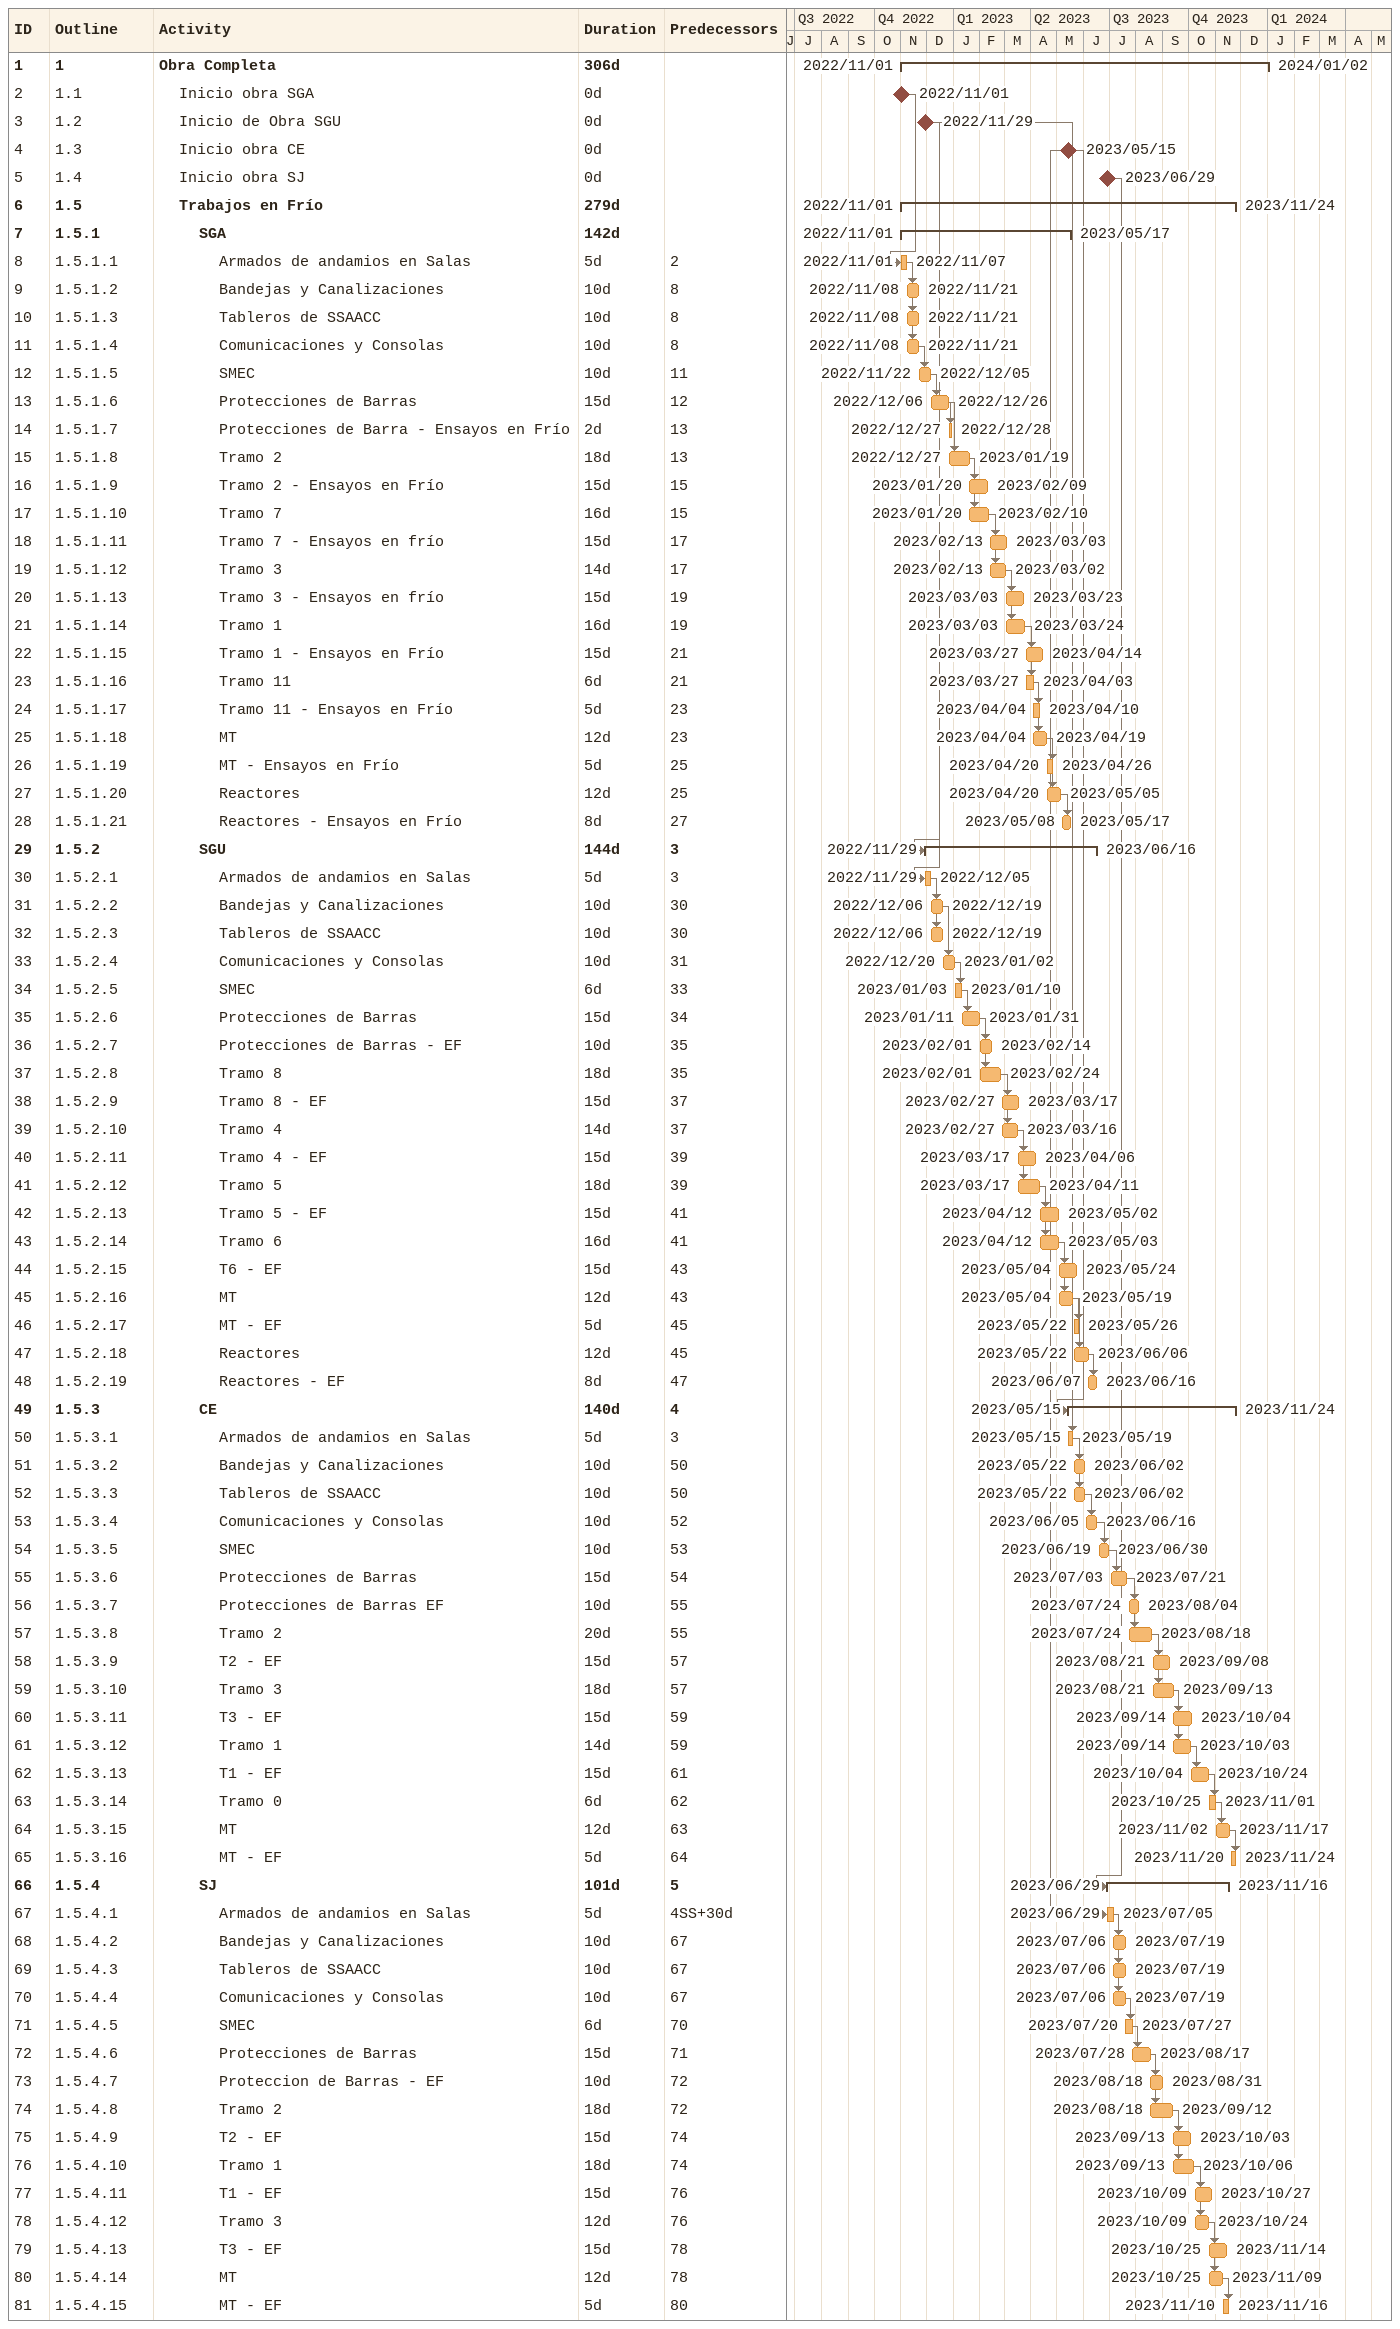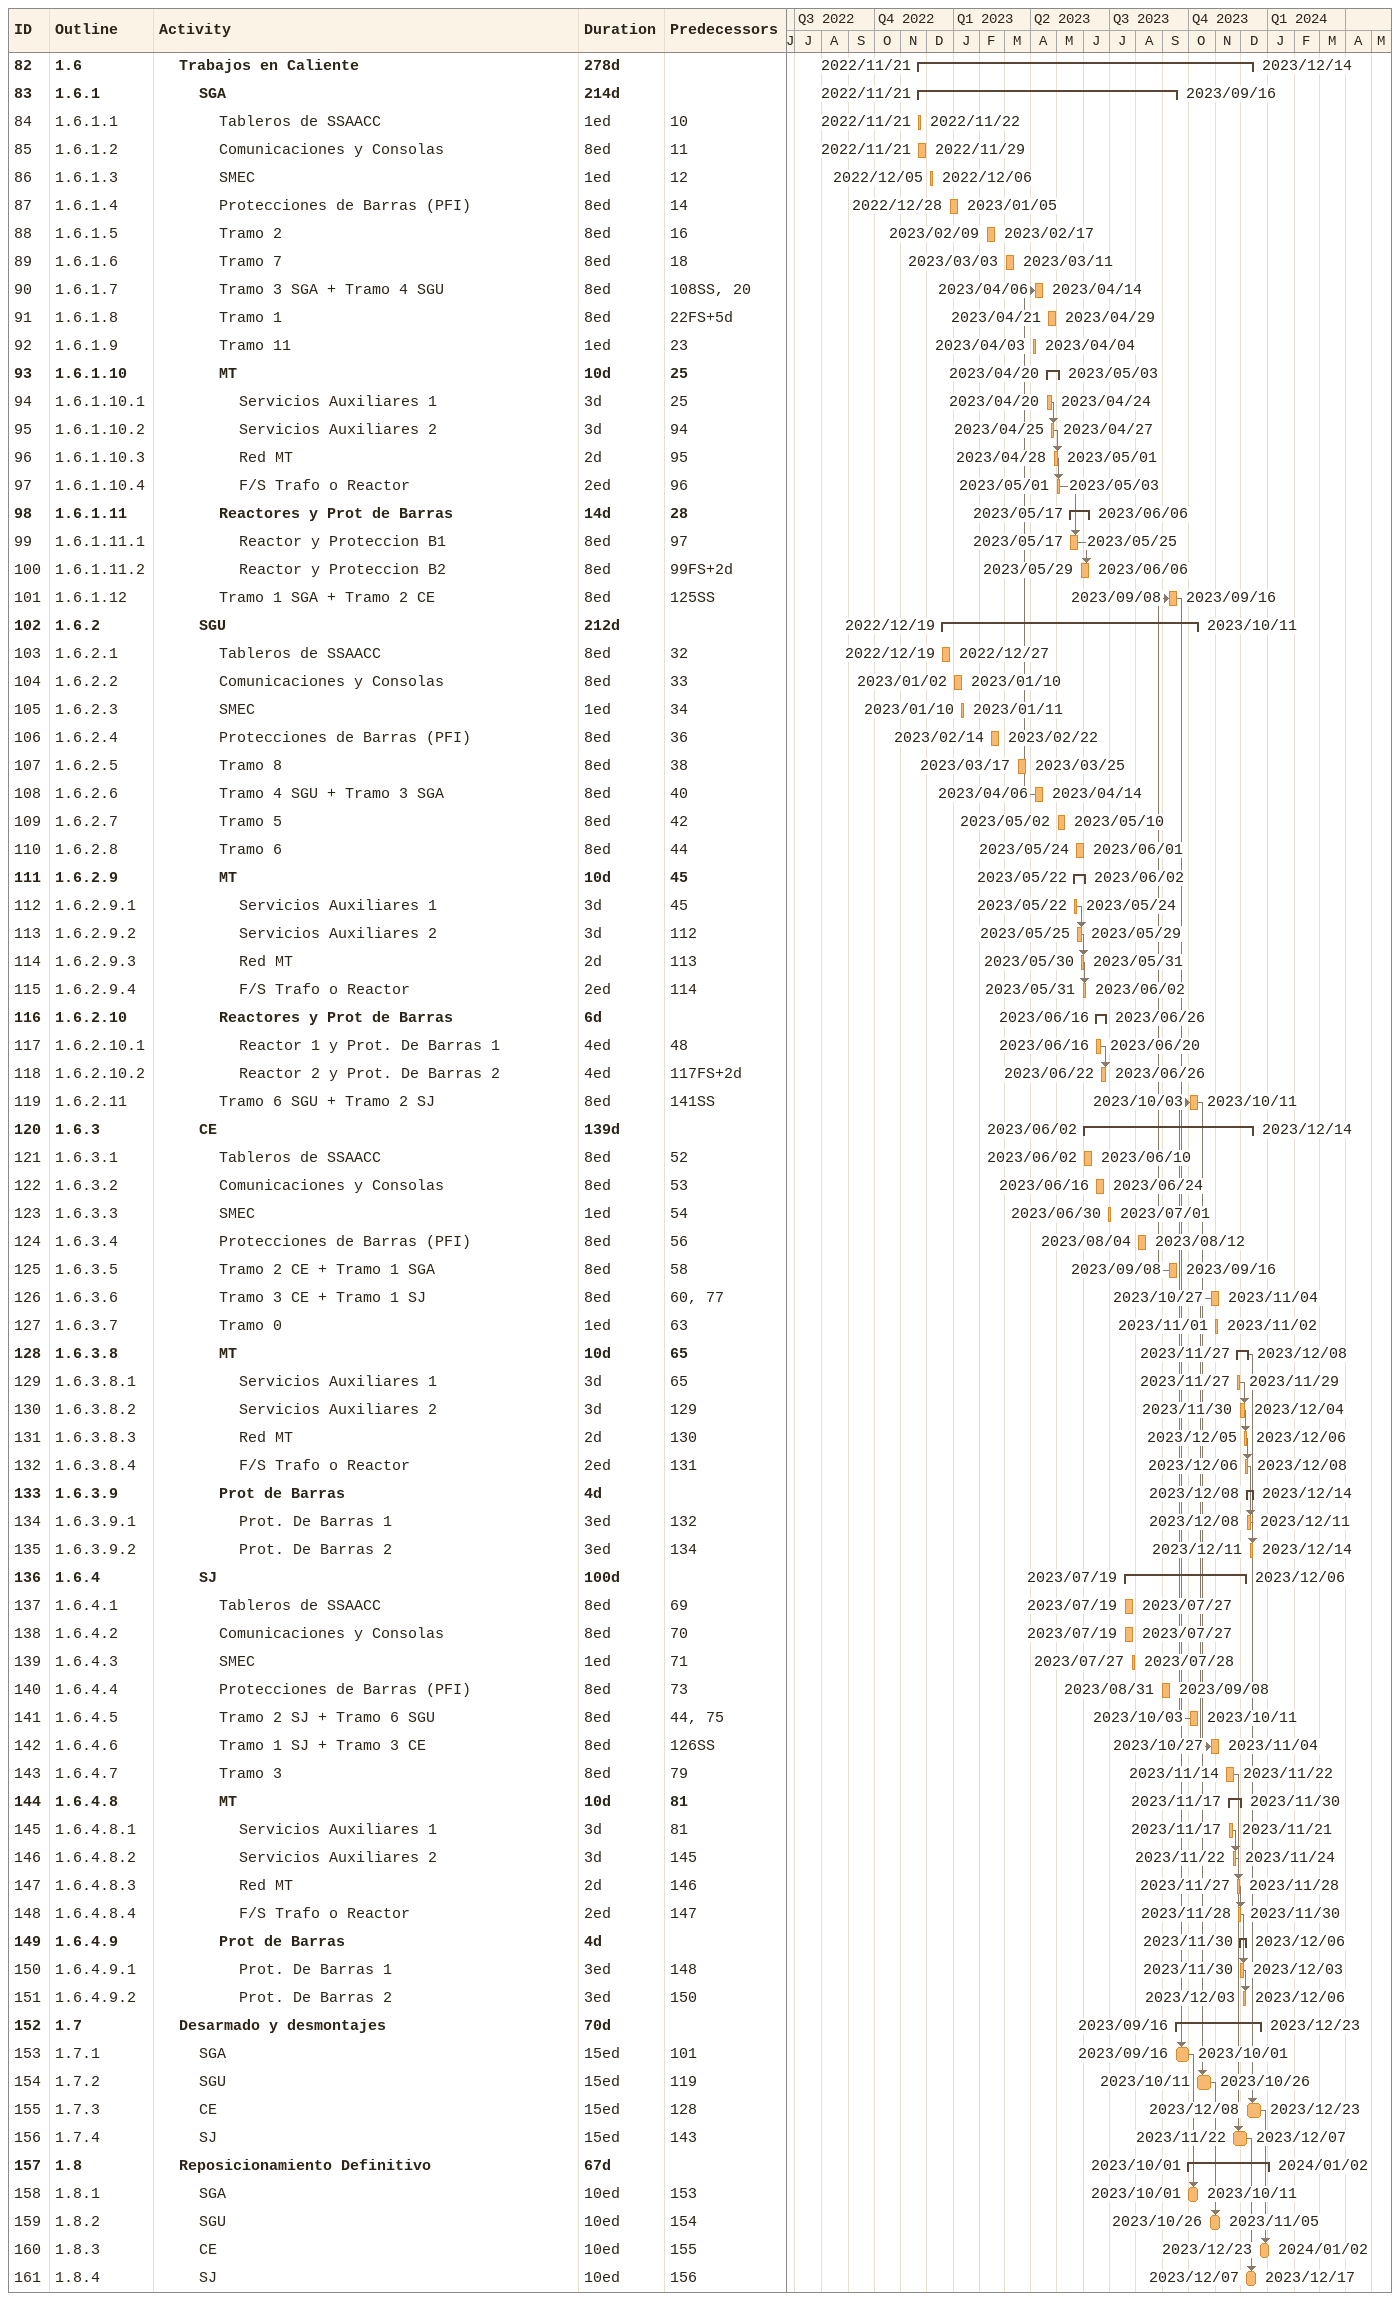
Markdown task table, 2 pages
| ID | WBS | Task | Duration | Start | Finish | Predecessors |
|---|---|---|---|---|---|---|
| 1 | 1 | **Obra Completa** | 306d | 2022-11-01 | 2024-01-02 |  |
| 2 | 1.1 | Inicio obra SGA | 0d | 2022-11-01 | 2022-11-01 |  |
| 3 | 1.2 | Inicio de Obra SGU | 0d | 2022-11-29 | 2022-11-29 |  |
| 4 | 1.3 | Inicio obra CE | 0d | 2023-05-15 | 2023-05-15 |  |
| 5 | 1.4 | Inicio obra SJ | 0d | 2023-06-29 | 2023-06-29 |  |
| 6 | 1.5 | **Trabajos en Frío** | 279d | 2022-11-01 | 2023-11-24 |  |
| 7 | 1.5.1 | **SGA** | 142d | 2022-11-01 | 2023-05-17 |  |
| 8 | 1.5.1.1 | Armados de andamios en Salas | 5d | 2022-11-01 | 2022-11-07 | 2 |
| 9 | 1.5.1.2 | Bandejas y Canalizaciones | 10d | 2022-11-08 | 2022-11-21 | 8 |
| 10 | 1.5.1.3 | Tableros de SSAACC | 10d | 2022-11-08 | 2022-11-21 | 8 |
| 11 | 1.5.1.4 | Comunicaciones y Consolas | 10d | 2022-11-08 | 2022-11-21 | 8 |
| 12 | 1.5.1.5 | SMEC | 10d | 2022-11-22 | 2022-12-05 | 11 |
| 13 | 1.5.1.6 | Protecciones de Barras | 15d | 2022-12-06 | 2022-12-26 | 12 |
| 14 | 1.5.1.7 | Protecciones de Barra - Ensayos en Frío | 2d | 2022-12-27 | 2022-12-28 | 13 |
| 15 | 1.5.1.8 | Tramo 2 | 18d | 2022-12-27 | 2023-01-19 | 13 |
| 16 | 1.5.1.9 | Tramo 2 - Ensayos en Frío | 15d | 2023-01-20 | 2023-02-09 | 15 |
| 17 | 1.5.1.10 | Tramo 7 | 16d | 2023-01-20 | 2023-02-10 | 15 |
| 18 | 1.5.1.11 | Tramo 7 - Ensayos en frío | 15d | 2023-02-13 | 2023-03-03 | 17 |
| 19 | 1.5.1.12 | Tramo 3 | 14d | 2023-02-13 | 2023-03-02 | 17 |
| 20 | 1.5.1.13 | Tramo 3 - Ensayos en frío | 15d | 2023-03-03 | 2023-03-23 | 19 |
| 21 | 1.5.1.14 | Tramo 1 | 16d | 2023-03-03 | 2023-03-24 | 19 |
| 22 | 1.5.1.15 | Tramo 1 - Ensayos en Frío | 15d | 2023-03-27 | 2023-04-14 | 21 |
| 23 | 1.5.1.16 | Tramo 11 | 6d | 2023-03-27 | 2023-04-03 | 21 |
| 24 | 1.5.1.17 | Tramo 11 - Ensayos en Frío | 5d | 2023-04-04 | 2023-04-10 | 23 |
| 25 | 1.5.1.18 | MT | 12d | 2023-04-04 | 2023-04-19 | 23 |
| 26 | 1.5.1.19 | MT - Ensayos en Frío | 5d | 2023-04-20 | 2023-04-26 | 25 |
| 27 | 1.5.1.20 | Reactores | 12d | 2023-04-20 | 2023-05-05 | 25 |
| 28 | 1.5.1.21 | Reactores - Ensayos en Frío | 8d | 2023-05-08 | 2023-05-17 | 27 |
| 29 | 1.5.2 | **SGU** | 144d | 2022-11-29 | 2023-06-16 | 3 |
| 30 | 1.5.2.1 | Armados de andamios en Salas | 5d | 2022-11-29 | 2022-12-05 | 3 |
| 31 | 1.5.2.2 | Bandejas y Canalizaciones | 10d | 2022-12-06 | 2022-12-19 | 30 |
| 32 | 1.5.2.3 | Tableros de SSAACC | 10d | 2022-12-06 | 2022-12-19 | 30 |
| 33 | 1.5.2.4 | Comunicaciones y Consolas | 10d | 2022-12-20 | 2023-01-02 | 31 |
| 34 | 1.5.2.5 | SMEC | 6d | 2023-01-03 | 2023-01-10 | 33 |
| 35 | 1.5.2.6 | Protecciones de Barras | 15d | 2023-01-11 | 2023-01-31 | 34 |
| 36 | 1.5.2.7 | Protecciones de Barras - EF | 10d | 2023-02-01 | 2023-02-14 | 35 |
| 37 | 1.5.2.8 | Tramo 8 | 18d | 2023-02-01 | 2023-02-24 | 35 |
| 38 | 1.5.2.9 | Tramo 8 - EF | 15d | 2023-02-27 | 2023-03-17 | 37 |
| 39 | 1.5.2.10 | Tramo 4 | 14d | 2023-02-27 | 2023-03-16 | 37 |
| 40 | 1.5.2.11 | Tramo 4 - EF | 15d | 2023-03-17 | 2023-04-06 | 39 |
| 41 | 1.5.2.12 | Tramo 5 | 18d | 2023-03-17 | 2023-04-11 | 39 |
| 42 | 1.5.2.13 | Tramo 5 - EF | 15d | 2023-04-12 | 2023-05-02 | 41 |
| 43 | 1.5.2.14 | Tramo 6 | 16d | 2023-04-12 | 2023-05-03 | 41 |
| 44 | 1.5.2.15 | T6 - EF | 15d | 2023-05-04 | 2023-05-24 | 43 |
| 45 | 1.5.2.16 | MT | 12d | 2023-05-04 | 2023-05-19 | 43 |
| 46 | 1.5.2.17 | MT - EF | 5d | 2023-05-22 | 2023-05-26 | 45 |
| 47 | 1.5.2.18 | Reactores | 12d | 2023-05-22 | 2023-06-06 | 45 |
| 48 | 1.5.2.19 | Reactores - EF | 8d | 2023-06-07 | 2023-06-16 | 47 |
| 49 | 1.5.3 | **CE** | 140d | 2023-05-15 | 2023-11-24 | 4 |
| 50 | 1.5.3.1 | Armados de andamios en Salas | 5d | 2023-05-15 | 2023-05-19 | 3 |
| 51 | 1.5.3.2 | Bandejas y Canalizaciones | 10d | 2023-05-22 | 2023-06-02 | 50 |
| 52 | 1.5.3.3 | Tableros de SSAACC | 10d | 2023-05-22 | 2023-06-02 | 50 |
| 53 | 1.5.3.4 | Comunicaciones y Consolas | 10d | 2023-06-05 | 2023-06-16 | 52 |
| 54 | 1.5.3.5 | SMEC | 10d | 2023-06-19 | 2023-06-30 | 53 |
| 55 | 1.5.3.6 | Protecciones de Barras | 15d | 2023-07-03 | 2023-07-21 | 54 |
| 56 | 1.5.3.7 | Protecciones de Barras EF | 10d | 2023-07-24 | 2023-08-04 | 55 |
| 57 | 1.5.3.8 | Tramo 2 | 20d | 2023-07-24 | 2023-08-18 | 55 |
| 58 | 1.5.3.9 | T2 - EF | 15d | 2023-08-21 | 2023-09-08 | 57 |
| 59 | 1.5.3.10 | Tramo 3 | 18d | 2023-08-21 | 2023-09-13 | 57 |
| 60 | 1.5.3.11 | T3 - EF | 15d | 2023-09-14 | 2023-10-04 | 59 |
| 61 | 1.5.3.12 | Tramo 1 | 14d | 2023-09-14 | 2023-10-03 | 59 |
| 62 | 1.5.3.13 | T1 - EF | 15d | 2023-10-04 | 2023-10-24 | 61 |
| 63 | 1.5.3.14 | Tramo 0 | 6d | 2023-10-25 | 2023-11-01 | 62 |
| 64 | 1.5.3.15 | MT | 12d | 2023-11-02 | 2023-11-17 | 63 |
| 65 | 1.5.3.16 | MT - EF | 5d | 2023-11-20 | 2023-11-24 | 64 |
| 66 | 1.5.4 | **SJ** | 101d | 2023-06-29 | 2023-11-16 | 5 |
| 67 | 1.5.4.1 | Armados de andamios en Salas | 5d | 2023-06-29 | 2023-07-05 | 4SS+30d |
| 68 | 1.5.4.2 | Bandejas y Canalizaciones | 10d | 2023-07-06 | 2023-07-19 | 67 |
| 69 | 1.5.4.3 | Tableros de SSAACC | 10d | 2023-07-06 | 2023-07-19 | 67 |
| 70 | 1.5.4.4 | Comunicaciones y Consolas | 10d | 2023-07-06 | 2023-07-19 | 67 |
| 71 | 1.5.4.5 | SMEC | 6d | 2023-07-20 | 2023-07-27 | 70 |
| 72 | 1.5.4.6 | Protecciones de Barras | 15d | 2023-07-28 | 2023-08-17 | 71 |
| 73 | 1.5.4.7 | Proteccion de Barras - EF | 10d | 2023-08-18 | 2023-08-31 | 72 |
| 74 | 1.5.4.8 | Tramo 2 | 18d | 2023-08-18 | 2023-09-12 | 72 |
| 75 | 1.5.4.9 | T2 - EF | 15d | 2023-09-13 | 2023-10-03 | 74 |
| 76 | 1.5.4.10 | Tramo 1 | 18d | 2023-09-13 | 2023-10-06 | 74 |
| 77 | 1.5.4.11 | T1 - EF | 15d | 2023-10-09 | 2023-10-27 | 76 |
| 78 | 1.5.4.12 | Tramo 3 | 12d | 2023-10-09 | 2023-10-24 | 76 |
| 79 | 1.5.4.13 | T3 - EF | 15d | 2023-10-25 | 2023-11-14 | 78 |
| 80 | 1.5.4.14 | MT | 12d | 2023-10-25 | 2023-11-09 | 78 |
| 81 | 1.5.4.15 | MT - EF | 5d | 2023-11-10 | 2023-11-16 | 80 |
| 82 | 1.6 | **Trabajos en Caliente** | 278d | 2022-11-21 | 2023-12-14 |  |
| 83 | 1.6.1 | **SGA** | 214d | 2022-11-21 | 2023-09-16 |  |
| 84 | 1.6.1.1 | Tableros de SSAACC | 1ed | 2022-11-21 | 2022-11-22 | 10 |
| 85 | 1.6.1.2 | Comunicaciones y Consolas | 8ed | 2022-11-21 | 2022-11-29 | 11 |
| 86 | 1.6.1.3 | SMEC | 1ed | 2022-12-05 | 2022-12-06 | 12 |
| 87 | 1.6.1.4 | Protecciones de Barras (PFI) | 8ed | 2022-12-28 | 2023-01-05 | 14 |
| 88 | 1.6.1.5 | Tramo 2 | 8ed | 2023-02-09 | 2023-02-17 | 16 |
| 89 | 1.6.1.6 | Tramo 7 | 8ed | 2023-03-03 | 2023-03-11 | 18 |
| 90 | 1.6.1.7 | Tramo 3 SGA + Tramo 4 SGU | 8ed | 2023-04-06 | 2023-04-14 | 108SS, 20 |
| 91 | 1.6.1.8 | Tramo 1 | 8ed | 2023-04-21 | 2023-04-29 | 22FS+5d |
| 92 | 1.6.1.9 | Tramo 11 | 1ed | 2023-04-03 | 2023-04-04 | 23 |
| 93 | 1.6.1.10 | **MT** | 10d | 2023-04-20 | 2023-05-03 | 25 |
| 94 | 1.6.1.10.1 | Servicios Auxiliares 1 | 3d | 2023-04-20 | 2023-04-24 | 25 |
| 95 | 1.6.1.10.2 | Servicios Auxiliares 2 | 3d | 2023-04-25 | 2023-04-27 | 94 |
| 96 | 1.6.1.10.3 | Red MT | 2d | 2023-04-28 | 2023-05-01 | 95 |
| 97 | 1.6.1.10.4 | F/S Trafo o Reactor | 2ed | 2023-05-01 | 2023-05-03 | 96 |
| 98 | 1.6.1.11 | **Reactores y Prot de Barras** | 14d | 2023-05-17 | 2023-06-06 | 28 |
| 99 | 1.6.1.11.1 | Reactor y Proteccion B1 | 8ed | 2023-05-17 | 2023-05-25 | 97 |
| 100 | 1.6.1.11.2 | Reactor y Proteccion B2 | 8ed | 2023-05-29 | 2023-06-06 | 99FS+2d |
| 101 | 1.6.1.12 | Tramo 1 SGA + Tramo 2 CE | 8ed | 2023-09-08 | 2023-09-16 | 125SS |
| 102 | 1.6.2 | **SGU** | 212d | 2022-12-19 | 2023-10-11 |  |
| 103 | 1.6.2.1 | Tableros de SSAACC | 8ed | 2022-12-19 | 2022-12-27 | 32 |
| 104 | 1.6.2.2 | Comunicaciones y Consolas | 8ed | 2023-01-02 | 2023-01-10 | 33 |
| 105 | 1.6.2.3 | SMEC | 1ed | 2023-01-10 | 2023-01-11 | 34 |
| 106 | 1.6.2.4 | Protecciones de Barras (PFI) | 8ed | 2023-02-14 | 2023-02-22 | 36 |
| 107 | 1.6.2.5 | Tramo 8 | 8ed | 2023-03-17 | 2023-03-25 | 38 |
| 108 | 1.6.2.6 | Tramo 4 SGU + Tramo 3 SGA | 8ed | 2023-04-06 | 2023-04-14 | 40 |
| 109 | 1.6.2.7 | Tramo 5 | 8ed | 2023-05-02 | 2023-05-10 | 42 |
| 110 | 1.6.2.8 | Tramo 6 | 8ed | 2023-05-24 | 2023-06-01 | 44 |
| 111 | 1.6.2.9 | **MT** | 10d | 2023-05-22 | 2023-06-02 | 45 |
| 112 | 1.6.2.9.1 | Servicios Auxiliares 1 | 3d | 2023-05-22 | 2023-05-24 | 45 |
| 113 | 1.6.2.9.2 | Servicios Auxiliares 2 | 3d | 2023-05-25 | 2023-05-29 | 112 |
| 114 | 1.6.2.9.3 | Red MT | 2d | 2023-05-30 | 2023-05-31 | 113 |
| 115 | 1.6.2.9.4 | F/S Trafo o Reactor | 2ed | 2023-05-31 | 2023-06-02 | 114 |
| 116 | 1.6.2.10 | **Reactores y Prot de Barras** | 6d | 2023-06-16 | 2023-06-26 |  |
| 117 | 1.6.2.10.1 | Reactor 1 y Prot. De Barras 1 | 4ed | 2023-06-16 | 2023-06-20 | 48 |
| 118 | 1.6.2.10.2 | Reactor 2 y Prot. De Barras 2 | 4ed | 2023-06-22 | 2023-06-26 | 117FS+2d |
| 119 | 1.6.2.11 | Tramo 6 SGU + Tramo 2 SJ | 8ed | 2023-10-03 | 2023-10-11 | 141SS |
| 120 | 1.6.3 | **CE** | 139d | 2023-06-02 | 2023-12-14 |  |
| 121 | 1.6.3.1 | Tableros de SSAACC | 8ed | 2023-06-02 | 2023-06-10 | 52 |
| 122 | 1.6.3.2 | Comunicaciones y Consolas | 8ed | 2023-06-16 | 2023-06-24 | 53 |
| 123 | 1.6.3.3 | SMEC | 1ed | 2023-06-30 | 2023-07-01 | 54 |
| 124 | 1.6.3.4 | Protecciones de Barras (PFI) | 8ed | 2023-08-04 | 2023-08-12 | 56 |
| 125 | 1.6.3.5 | Tramo 2 CE + Tramo 1 SGA | 8ed | 2023-09-08 | 2023-09-16 | 58 |
| 126 | 1.6.3.6 | Tramo 3 CE + Tramo 1 SJ | 8ed | 2023-10-27 | 2023-11-04 | 60, 77 |
| 127 | 1.6.3.7 | Tramo 0 | 1ed | 2023-11-01 | 2023-11-02 | 63 |
| 128 | 1.6.3.8 | **MT** | 10d | 2023-11-27 | 2023-12-08 | 65 |
| 129 | 1.6.3.8.1 | Servicios Auxiliares 1 | 3d | 2023-11-27 | 2023-11-29 | 65 |
| 130 | 1.6.3.8.2 | Servicios Auxiliares 2 | 3d | 2023-11-30 | 2023-12-04 | 129 |
| 131 | 1.6.3.8.3 | Red MT | 2d | 2023-12-05 | 2023-12-06 | 130 |
| 132 | 1.6.3.8.4 | F/S Trafo o Reactor | 2ed | 2023-12-06 | 2023-12-08 | 131 |
| 133 | 1.6.3.9 | **Prot de Barras** | 4d | 2023-12-08 | 2023-12-14 |  |
| 134 | 1.6.3.9.1 | Prot. De Barras 1 | 3ed | 2023-12-08 | 2023-12-11 | 132 |
| 135 | 1.6.3.9.2 | Prot. De Barras 2 | 3ed | 2023-12-11 | 2023-12-14 | 134 |
| 136 | 1.6.4 | **SJ** | 100d | 2023-07-19 | 2023-12-06 |  |
| 137 | 1.6.4.1 | Tableros de SSAACC | 8ed | 2023-07-19 | 2023-07-27 | 69 |
| 138 | 1.6.4.2 | Comunicaciones y Consolas | 8ed | 2023-07-19 | 2023-07-27 | 70 |
| 139 | 1.6.4.3 | SMEC | 1ed | 2023-07-27 | 2023-07-28 | 71 |
| 140 | 1.6.4.4 | Protecciones de Barras (PFI) | 8ed | 2023-08-31 | 2023-09-08 | 73 |
| 141 | 1.6.4.5 | Tramo 2 SJ + Tramo 6 SGU | 8ed | 2023-10-03 | 2023-10-11 | 44, 75 |
| 142 | 1.6.4.6 | Tramo 1 SJ + Tramo 3 CE | 8ed | 2023-10-27 | 2023-11-04 | 126SS |
| 143 | 1.6.4.7 | Tramo 3 | 8ed | 2023-11-14 | 2023-11-22 | 79 |
| 144 | 1.6.4.8 | **MT** | 10d | 2023-11-17 | 2023-11-30 | 81 |
| 145 | 1.6.4.8.1 | Servicios Auxiliares 1 | 3d | 2023-11-17 | 2023-11-21 | 81 |
| 146 | 1.6.4.8.2 | Servicios Auxiliares 2 | 3d | 2023-11-22 | 2023-11-24 | 145 |
| 147 | 1.6.4.8.3 | Red MT | 2d | 2023-11-27 | 2023-11-28 | 146 |
| 148 | 1.6.4.8.4 | F/S Trafo o Reactor | 2ed | 2023-11-28 | 2023-11-30 | 147 |
| 149 | 1.6.4.9 | **Prot de Barras** | 4d | 2023-11-30 | 2023-12-06 |  |
| 150 | 1.6.4.9.1 | Prot. De Barras 1 | 3ed | 2023-11-30 | 2023-12-03 | 148 |
| 151 | 1.6.4.9.2 | Prot. De Barras 2 | 3ed | 2023-12-03 | 2023-12-06 | 150 |
| 152 | 1.7 | **Desarmado y desmontajes** | 70d | 2023-09-16 | 2023-12-23 |  |
| 153 | 1.7.1 | SGA | 15ed | 2023-09-16 | 2023-10-01 | 101 |
| 154 | 1.7.2 | SGU | 15ed | 2023-10-11 | 2023-10-26 | 119 |
| 155 | 1.7.3 | CE | 15ed | 2023-12-08 | 2023-12-23 | 128 |
| 156 | 1.7.4 | SJ | 15ed | 2023-11-22 | 2023-12-07 | 143 |
| 157 | 1.8 | **Reposicionamiento Definitivo** | 67d | 2023-10-01 | 2024-01-02 |  |
| 158 | 1.8.1 | SGA | 10ed | 2023-10-01 | 2023-10-11 | 153 |
| 159 | 1.8.2 | SGU | 10ed | 2023-10-26 | 2023-11-05 | 154 |
| 160 | 1.8.3 | CE | 10ed | 2023-12-23 | 2024-01-02 | 155 |
| 161 | 1.8.4 | SJ | 10ed | 2023-12-07 | 2023-12-17 | 156 |
